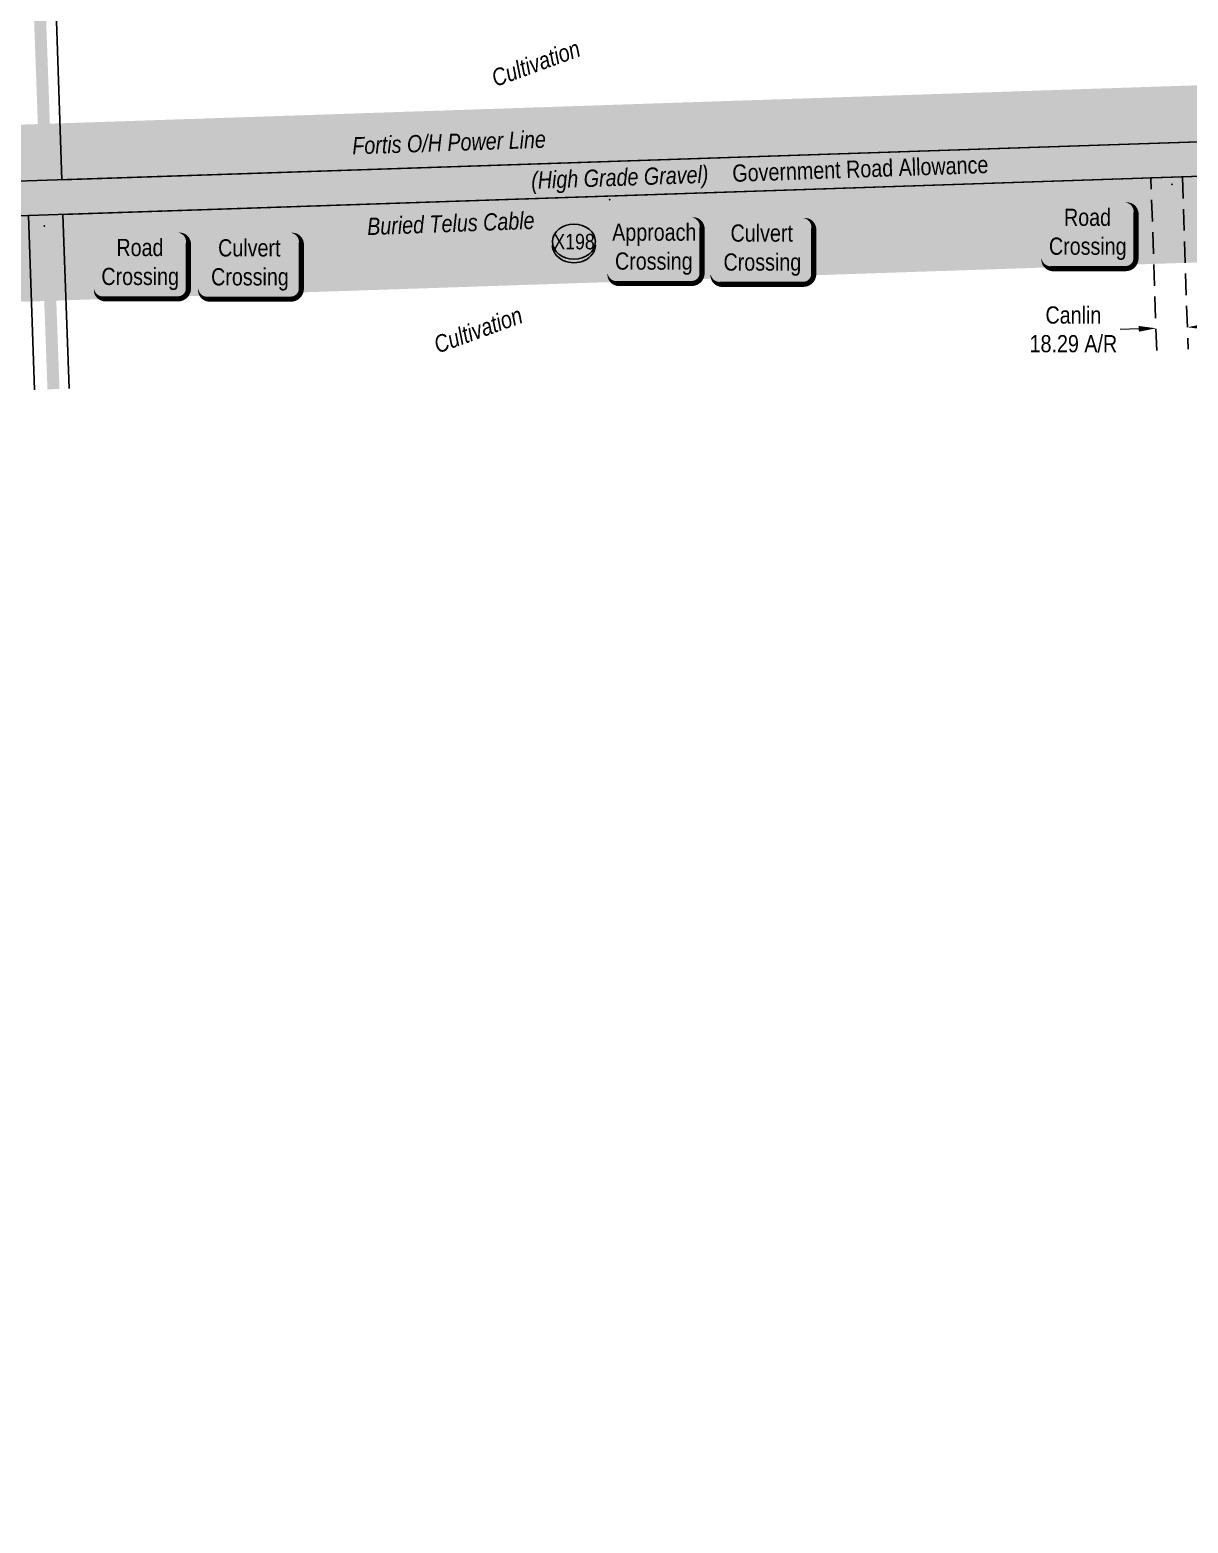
# Model space of a CAD drawing. Extents: x 670596 to 687743, y 5824540 to 5836613.
# Drawn here: x 675621 to 676295, y 5824855 to 5825723 of the extents above; entities that cross this region are included whole.
import ezdxf
from ezdxf.enums import TextEntityAlignment as Align

# ---------------------------------------------------------------- set-up
doc = ezdxf.new("R2010")
doc.units = 0
doc.header["$LTSCALE"] = 5
doc.header["$PDSIZE"] = 0.5
doc.linetypes.add('foc-ACCESSROAD', pattern=[3.75, 2.5, -1.25])
doc.layers.get('Defpoints').update_dxf_attribs({"color": 9})
for name, color, linetype in [('AS-POWER', 104, 'foc-POWER'), ('AS-ROADS', 254, 'Continuous'), ('AS-TELEPHONE', 224, 'foc-TEL'), ('AS-TELUS', 224, 'foc-TEL'), ('CG-NOTES', 7, 'Continuous'), ('F-AR', 190, 'foc-ACCESSROAD'), ('L-ROAD-T', 7, 'Continuous'), ('L-SEC', 7, 'Continuous'), ('P-BUFFER-H 30m', 51, 'Continuous'), ('P-CROSSINGS', 250, 'Continuous')]:
    doc.layers.add(name, color=color, linetype=linetype)
doc.layers.add('F-AR-T', color=190, linetype='Continuous', lineweight=9)
doc.layers.add('T-TEXT', color=48, linetype='Continuous', lineweight=18)
doc.layers.add('Leedale_Hutterite_Fresh_P', color=7, linetype='Continuous', plot=False)
doc.layers.add('P-PROPOSED-WL4', color=7, linetype='Continuous', true_color=0x5b5bc8)
doc.styles.add('80', font='ARIALN.TTF', dxfattribs={"height": 10})
doc.styles.add('80CG', font='ARIALN.TTF', dxfattribs={"height": 10})
doc.styles.add('80L', font='ARIALN.TTF', dxfattribs={"height": 10})
doc.styles.add('80LS', font='ARIALNI.TTF', dxfattribs={"height": 10})
doc.styles.add('Crossing', font='ARIALN.TTF', dxfattribs={"height": 10})
doc.styles.add('foc-LtypeFont', font='ARIALN.TTF', dxfattribs={"height": 7.35})
doc.linetypes.add('foc-POWER', pattern='A,6,-1,["P",foc-LtypeFont,S=0.2,R=0,X=-0.625,Y=-0.75],-1.24,4', length=12.24)
doc.linetypes.add('foc-POWER-NOLINE', pattern='A,0,-4,["P",foc-LtypeFont,S=0.2,R=0,X=-0.625,Y=-0.75],-8.24', length=12.24)
doc.linetypes.add('foc-TEL', pattern='A,2,-1,["T",foc-LtypeFont,S=0.2,R=0,X=-0.425,Y=-0.75],-1.24,8', length=12.24)
doc.linetypes.add('foc-TEL-NOLINE', pattern='A,0,-2,["T",foc-LtypeFont,S=0.2,R=0,X=-0.425,Y=-0.75],-10.24', length=12.24)
doc.dimstyles.new('Compass 5 000', dxfattribs={"dimscale": 5, "dimtxt": 9, "dimasz": 2, "dimexe": 0.2, "dimexo": 0.0625, "dimgap": 0.5, "dimtad": 0, "dimtih": 1, "dimtoh": 1, "dimzin": 0, "dimdsep": 46, "dimtxsty": '80CG', "dimcen": 0.1, "dimse1": 1, "dimse2": 1, "dimclrd": 256, "dimclrt": 256, "dimaunit": 1, "dimadec": 4, "dimazin": 0, "dimtfac": 0.06, "dimtofl": 0, "dimtmove": 0, "dimatfit": 1, "dimfxl": 0.2, "dimtolj": 1, "dimtzin": 0, "dimlwd": -1, "dimarcsym": 0})

# ---------------------------------------------------------------- blocks, each defined once
blk = doc.blocks.new('*U487')
h = blk.add_hatch(color=254)
edge = h.paths.add_edge_path()
edge.add_line((-24, -20), (24, -20))
edge.add_arc((24, -14), 6, 270, 360)
edge.add_line((30, -14), (30, 12.5))
edge.add_arc((24, 12.5), 6, 0, 90)
edge.add_line((24, 18.5), (-24, 18.5))
edge.add_arc((-24, 12.5), 6, 90, 180)
edge.add_line((-30, 12.5), (-30, -14))
edge.add_arc((-24, -14), 6, 180, 270)
at = {"color": 160, "flags": 128}
blk.add_lwpolyline([(-24, -20, 3, 3, 0), (24, -20, 3, 3, 0.414214), (30, -14, 3, 3, 0), (30, 12.5, 3, 0, 0.414214), (24, 18.5, 0, 0, 0), (-24, 18.5, 0, 0, 0.414214), (-30, 12.5, 0, 0, 0), (-30, -14, 0, 3, 0.414214)], format="xyseb", close=True, dxfattribs=at)
at = {"color": 160, "style": '80'}
blk.add_attdef('ENTER_TEXT_001', (-26.85, -4.92), '', height=10, dxfattribs=at)
blk = doc.blocks.new('*U906')
h = blk.add_hatch(color=59)
edge = h.paths.add_edge_path()
edge.add_line((-21.5, -20), (21.5, -20))
edge.add_arc((21.5, -14), 6, 270, 360)
edge.add_line((27.5, -14), (27.5, 12.5))
edge.add_arc((21.5, 12.5), 6, 0, 90)
edge.add_line((21.5, 18.5), (-21.5, 18.5))
edge.add_arc((-21.5, 12.5), 6, 90, 180)
edge.add_line((-27.5, 12.5), (-27.5, -14))
edge.add_arc((-21.5, -14), 6, 180, 270)
at = {"color": 1, "flags": 128}
blk.add_lwpolyline([(-59.82, 30.37, 0, 7.5, 0), (0, 0, 0, 0, 0)], format="xyseb", dxfattribs=at)
blk.add_lwpolyline([(-21.5, -20, 3, 3, 0), (21.5, -20, 3, 3, 0.414214), (27.5, -14, 3, 3, 0), (27.5, 12.5, 3, 0, 0.414214), (21.5, 18.5, 0, 0, 0), (-21.5, 18.5, 0, 0, 0.414214), (-27.5, 12.5, 0, 0, 0), (-27.5, -14, 0, 3, 0.414214)], format="xyseb", close=True, dxfattribs=at)
at = {"color": 1, "style": '80'}
blk.add_attdef('ENTER_TEXT_001', (-36.68, -4.99), '', height=10, dxfattribs=at)
blk = doc.blocks.new('*U907')
h = blk.add_hatch(color=59)
edge = h.paths.add_edge_path()
edge.add_line((-21.5, -20), (21.5, -20))
edge.add_arc((21.5, -14), 6, 270, 360)
edge.add_line((27.5, -14), (27.5, 12.5))
edge.add_arc((21.5, 12.5), 6, 0, 90)
edge.add_line((21.5, 18.5), (-21.5, 18.5))
edge.add_arc((-21.5, 12.5), 6, 90, 180)
edge.add_line((-27.5, 12.5), (-27.5, -14))
edge.add_arc((-21.5, -14), 6, 180, 270)
at = {"color": 1, "flags": 128}
blk.add_lwpolyline([(-27.66, 32.6, 0, 7.5, 0), (0, 0, 0, 0, 0)], format="xyseb", dxfattribs=at)
blk.add_lwpolyline([(-21.5, -20, 3, 3, 0), (21.5, -20, 3, 3, 0.414214), (27.5, -14, 3, 3, 0), (27.5, 12.5, 3, 0, 0.414214), (21.5, 18.5, 0, 0, 0), (-21.5, 18.5, 0, 0, 0.414214), (-27.5, 12.5, 0, 0, 0), (-27.5, -14, 0, 3, 0.414214)], format="xyseb", close=True, dxfattribs=at)
at = {"color": 1, "style": '80'}
blk.add_attdef('ENTER_TEXT_001', (-36.68, -4.99), '', height=10, dxfattribs=at)
blk = doc.blocks.new('*U908')
h = blk.add_hatch(color=59)
edge = h.paths.add_edge_path()
edge.add_line((-21.5, -20), (21.5, -20))
edge.add_arc((21.5, -14), 6, 270, 360)
edge.add_line((27.5, -14), (27.5, 12.5))
edge.add_arc((21.5, 12.5), 6, 0, 90)
edge.add_line((21.5, 18.5), (-21.5, 18.5))
edge.add_arc((-21.5, 12.5), 6, 90, 180)
edge.add_line((-27.5, 12.5), (-27.5, -14))
edge.add_arc((-21.5, -14), 6, 180, 270)
at = {"color": 1, "flags": 128}
blk.add_lwpolyline([(46.59, 34.62, 0, 7.5, 0), (0, 0, 0, 0, 0)], format="xyseb", dxfattribs=at)
blk.add_lwpolyline([(-21.5, -20, 3, 3, 0), (21.5, -20, 3, 3, 0.414214), (27.5, -14, 3, 3, 0), (27.5, 12.5, 3, 0, 0.414214), (21.5, 18.5, 0, 0, 0), (-21.5, 18.5, 0, 0, 0.414214), (-27.5, 12.5, 0, 0, 0), (-27.5, -14, 0, 3, 0.414214)], format="xyseb", close=True, dxfattribs=at)
at = {"color": 1, "style": '80'}
blk.add_attdef('ENTER_TEXT_001', (-36.68, -4.99), '', height=10, dxfattribs=at)
blk = doc.blocks.new('*D775')
at = {"layer": 'Defpoints', "color": 0, "transparency": 16777216}
for p in [(676275.81, 5825549.84), (676276.58, 5825526.6), (676294.86, 5825527.21)]:
    blk.add_point(p, dxfattribs=at)
at = {"layer": 'F-AR-T', "transparency": 16777216}
for p, q in [((676304.08, 5825550.79), (676314.07, 5825551.12)), ((676265.81, 5825549.51), (676255.05, 5825549.15))]:
    blk.add_line(p, q, dxfattribs=at)
for points in [[(676265.76, 5825551.17), (676265.87, 5825547.84), (676275.81, 5825549.84)], [(676304.02, 5825552.45), (676304.14, 5825549.12), (676294.09, 5825550.45)]]:
    blk.add_solid(points, dxfattribs=at)
at = {"layer": 'F-AR-T', "transparency": 16777216, "insert": (676227.77, 5825549.15), "char_height": 10, "attachment_point": 5, "style": '80CG'}
blk.add_mtext('\\A1;Canlin\\P18.29 A/R', dxfattribs=at)
blk = doc.blocks.new('xing2')
h = blk.add_hatch(color=50)
h.dxf.hatch_style = 1
edge = h.paths.add_edge_path()
edge.add_ellipse((0, 0), major_axis=(-12.5, 0), ratio=0.816297, start_angle=0, end_angle=360)
h = blk.add_hatch(color=250)
h.dxf.hatch_style = 1
edge = h.paths.add_edge_path()
edge.add_ellipse((0, -2.05), major_axis=(-12.5, 0), ratio=0.816297, start_angle=0, end_angle=180)
edge.add_line((12.5, -2.05), (12.5, 0))
edge.add_ellipse((0, 0), major_axis=(-12.5, 0), ratio=0.816297, start_angle=0, end_angle=180, ccw=False)
edge.add_line((-12.5, 0), (-12.5, -2.05))
at = {"color": 250}
blk.add_ellipse((0, 0), major_axis=(-12.5, 0), ratio=0.816297, dxfattribs=at)
blk.add_ellipse((0, -2.05), major_axis=(-12.5, 0), ratio=0.816297, start_param=0, end_param=3.141593, dxfattribs=at)
at = {"color": 250, "style": 'Crossing'}
blk.add_attdef('CROSSING', text='', height=9, dxfattribs=at).set_placement((0.09, 0.02), align=Align.MIDDLE_CENTER)
at = {"color": 250, "style": 'Crossing', "flags": 1}
for tag, p in [('OWNER', (0.09, -12.49)), ('DESCRIPTION', (0.09, -25.77)), ('LOCATION', (0.09, -39.3)), ('DWG_REF', (0.09, -52.84))]:
    blk.add_attdef(tag, text='', height=9, dxfattribs=at).set_placement(p, align=Align.MIDDLE_CENTER)

msp = doc.modelspace()

# ---------------------------------------------------------------- hatches: boundary and pattern name
at = {"layer": 'P-BUFFER-H 30m'}
h = msp.add_hatch(color=256, dxfattribs=at)
h.dxf.hatch_style = 1
edge = h.paths.add_edge_path()
edge.add_line((677190.88, 5826034.364), (676987.84, 5826027.225))
edge.add_line((676987.84, 5826027.225), (676988.351, 5826011.208))
edge.add_arc((676938.382, 5826009.615), 49.994, -120.521047, 1.826075, ccw=False)
edge.add_line((676912.993, 5825966.548), (676909.934, 5825968.352))
edge.add_arc((676935.324, 5826011.418), 49.994, 181.826075, 239.478953, ccw=False)
edge.add_line((676885.355, 5826009.825), (676883.222, 5826076.736))
edge.add_arc((676933.19, 5826078.329), 49.994, 92.013805, 181.826075, ccw=False)
edge.add_line((676931.434, 5826128.292), (677186.782, 5826137.271))
edge.add_line((677186.782, 5826137.271), (677172.574, 5826493.957))
edge.add_arc((677222.529, 5826495.947), 49.994, 182.217236, 182.280935, ccw=False)
edge.add_line((677172.572, 5826494.013), (677161.576, 5826778.028))
edge.add_arc((677211.532, 5826779.962), 49.994, 133.32201, 182.217236, ccw=False)
edge.add_line((677177.232, 5826816.333), (677158.55, 5827298.559))
edge.add_line((677158.55, 5827298.559), (677123.328, 5828102.041))
edge.add_line((677123.328, 5828102.041), (677088.029, 5828904.381))
edge.add_arc((677137.974, 5828906.578), 49.994, 92.094528, 182.519115, ccw=False)
edge.add_line((677136.147, 5828956.539), (677941.688, 5828985.999))
edge.add_line((677941.688, 5828985.999), (678795.39, 5829017.43))
edge.add_arc((678838.014, 5828991.303), 49.994, 92.178655, 148.493114, ccw=False)
edge.add_line((678836.113, 5829041.261), (679095.94, 5829051.145))
edge.add_line((679095.94, 5829051.145), (679103.038, 5829053.867))
edge.add_arc((679120.935, 5829007.187), 49.994, 92.18666, 110.977343, ccw=False)
edge.add_line((679119.028, 5829057.144), (679561.069, 5829074.022))
edge.add_arc((679566.877, 5829024.367), 49.994, 92.195397, 96.67124, ccw=False)
edge.add_line((679564.962, 5829074.324), (680316.807, 5829103.147))
edge.add_line((680316.807, 5829103.147), (680289.029, 5829852.071))
edge.add_line((680289.029, 5829852.071), (680264.054, 5830522.758))
edge.add_arc((680314.013, 5830524.619), 49.994, 133.258056, 182.132573, ccw=False)
edge.add_line((680279.753, 5830561.028), (680276.196, 5830656.553))
edge.add_line((680276.196, 5830656.553), (680246.213, 5831460.206))
edge.add_line((680246.213, 5831460.206), (680215.351, 5832284.366))
edge.add_arc((680265.309, 5832286.237), 49.994, 92.148626, 182.144523, ccw=False)
edge.add_line((680263.435, 5832336.196), (681068.877, 5832366.415))
edge.add_line((681068.877, 5832366.415), (681821.401, 5832394.716))
edge.add_line((681821.401, 5832394.716), (681805.598, 5832816.244))
edge.add_arc((681855.557, 5832818.117), 49.994, 143.113192, 182.146882, ccw=False)
edge.add_line((681815.571, 5832848.125), (681834.732, 5832873.657))
edge.add_arc((681874.718, 5832843.649), 49.994, 2.145927, 143.113192, ccw=False)
edge.add_line((681924.677, 5832845.521), (681941.401, 5832399.193))
edge.add_line((681941.401, 5832399.193), (682694.705, 5832426.985))
edge.add_line((682694.705, 5832426.985), (683448.059, 5832454.84))
edge.add_line((683448.059, 5832454.84), (683412.219, 5833411.237))
edge.add_arc((683462.178, 5833413.109), 49.994, 133.562272, 182.146115, ccw=False)
edge.add_line((683427.725, 5833449.336), (683406.047, 5834013.774))
edge.add_line((683406.047, 5834013.774), (683375.916, 5834817.728))
edge.add_line((683375.916, 5834817.728), (683345.977, 5835624.47))
edge.add_arc((683395.936, 5835626.324), 49.994, 92.287428, 182.125311, ccw=False)
edge.add_line((683393.941, 5835676.278), (684197.29, 5835708.367))
edge.add_line((684197.29, 5835708.367), (684908.467, 5835736.78))
edge.add_line((684908.467, 5835736.78), (684942.361, 5835811.073))
edge.add_arc((684987.845, 5835790.323), 49.994, 65.131456, 155.476492, ccw=False)
edge.add_line((685008.869, 5835835.681), (685028.667, 5835826.504))
edge.add_arc((685007.643, 5835781.146), 49.994, -16.068914, 65.131456, ccw=False)
edge.add_line((685055.684, 5835767.308), (685044.658, 5835729.031))
edge.add_line((685044.658, 5835729.031), (685314.688, 5835739.386))
edge.add_arc((685316.604, 5835689.429), 49.994, 34.222356, 92.196177, ccw=False)
edge.add_line((685357.942, 5835717.546), (685598.018, 5835364.582))
edge.add_line((685598.018, 5835364.582), (685834.75, 5835370.452))
edge.add_arc((685835.99, 5835320.474), 49.994, 2.198313, 91.420588, ccw=False)
edge.add_line((685885.947, 5835322.392), (685911.192, 5834664.749))
edge.add_line((685911.192, 5834664.749), (686635.77, 5834691.532))
edge.add_line((686635.77, 5834691.532), (686625.993, 5834943.667))
edge.add_line((686625.993, 5834943.667), (686625.603, 5834953.705))
edge.add_arc((686675.56, 5834955.642), 49.994, 92.288875, 182.220798, ccw=False)
edge.add_line((686673.563, 5835005.596), (687058.366, 5835020.976))
edge.add_arc((687098.555, 5834991.24), 49.994, 92.512715, 143.501535, ccw=False)
edge.add_line((687096.363, 5835041.186), (687099.36, 5835041.317))
edge.add_arc((687101.551, 5834991.372), 49.994, 2.512715, 92.512715, ccw=False)
edge.add_line((687151.497, 5834993.563), (687152.446, 5834971.929))
edge.add_arc((687102.501, 5834969.737), 49.994, -87.487492, 2.512715, ccw=False)
edge.add_line((687104.692, 5834919.791), (687096.429, 5834919.429))
edge.add_arc((687094.238, 5834969.375), 49.994, 272.288873, 272.512507, ccw=False)
edge.add_line((687096.234, 5834919.421), (686730.564, 5834904.805))
edge.add_line((686730.564, 5834904.805), (686741.01, 5834635.46))
edge.add_arc((686691.053, 5834633.523), 49.994, -87.779202, 2.220798, ccw=False)
edge.add_line((686692.991, 5834583.567), (686662.171, 5834582.372))
edge.add_arc((686660.234, 5834632.328), 49.994, 247.182957, 272.220798, ccw=False)
edge.add_line((686640.846, 5834586.246), (686635.568, 5834588.467))
edge.add_line((686635.568, 5834588.467), (685862.114, 5834559.877))
edge.add_arc((685860.267, 5834609.837), 49.994, 182.198313, 272.116949, ccw=False)
edge.add_line((685810.31, 5834607.919), (685785.041, 5835266.201))
edge.add_line((685785.041, 5835266.201), (685571.688, 5835260.91))
edge.add_arc((685570.449, 5835310.888), 49.994, 214.222356, 271.420588, ccw=False)
edge.add_line((685529.111, 5835282.771), (685289.298, 5835635.35))
edge.add_line((685289.298, 5835635.35), (685002.226, 5835624.341))
edge.add_line((685002.226, 5835624.341), (684975.431, 5835623.27))
edge.add_arc((684973.435, 5835673.224), 49.994, 229.837958, 272.287782, ccw=False)
edge.add_line((684941.192, 5835635.018), (684201.401, 5835605.462))
edge.add_line((684201.401, 5835605.462), (683450.853, 5835575.482))
edge.add_line((683450.853, 5835575.482), (683478.831, 5834821.566))
edge.add_line((683478.831, 5834821.566), (683508.96, 5834017.677))
edge.add_line((683508.96, 5834017.677), (683532.192, 5833412.794))
edge.add_arc((683482.235, 5833410.876), 49.994, -46.495355, 2.199485, ccw=False)
edge.add_line((683516.651, 5833374.614), (683552.96, 5832405.714))
edge.add_arc((683503.001, 5832403.842), 49.994, -87.882475, 2.146115, ccw=False)
edge.add_line((683504.848, 5832353.882), (682698.506, 5832324.068))
edge.add_line((682698.506, 5832324.068), (681892.271, 5832294.323))
edge.add_arc((681890.428, 5832344.283), 49.994, 264.056445, 272.112898, ccw=False)
edge.add_arc((681876.342, 5832343.751), 49.994, 272.153947, 280.265865, ccw=False)
edge.add_line((681878.221, 5832293.793), (681072.743, 5832263.5))
edge.add_line((681072.743, 5832263.5), (680320.249, 5832235.268))
edge.add_line((680320.249, 5832235.268), (680349.128, 5831464.053))
edge.add_line((680349.128, 5831464.053), (680379.111, 5830660.389))
edge.add_line((680379.111, 5830660.389), (680384.182, 5830524.23))
edge.add_arc((680334.223, 5830522.37), 49.994, -46.742123, 2.132739, ccw=False)
edge.add_line((680368.483, 5830485.96), (680391.945, 5829855.896))
edge.add_line((680391.945, 5829855.896), (680421.685, 5829054.073))
edge.add_arc((680371.726, 5829052.22), 49.994, -87.804603, 2.124156, ccw=False)
edge.add_line((680373.641, 5829002.263), (679575.799, 5828971.677))
edge.add_arc((679569.977, 5829021.331), 49.994, 272.18666, 276.686638, ccw=False)
edge.add_line((679571.885, 5828971.373), (679131.72, 5828954.566))
edge.add_line((679131.72, 5828954.566), (679124.618, 5828951.844))
edge.add_arc((679106.72, 5828998.524), 49.994, 272.178655, 290.977343, ccw=False)
edge.add_line((679108.621, 5828948.566), (678884.632, 5828940.045))
edge.add_arc((678841.974, 5828966.116), 49.994, 272.108492, 328.568358, ccw=False)
edge.add_line((678843.813, 5828916.156), (677945.465, 5828883.082))
edge.add_line((677945.465, 5828883.082), (677193.263, 5828855.571))
edge.add_line((677193.263, 5828855.571), (677226.216, 5828106.56))
edge.add_line((677226.216, 5828106.56), (677261.444, 5827302.934))
edge.add_arc((677211.498, 5827300.745), 49.994, 2.218614, 2.510029, ccw=False)
edge.add_line((677261.454, 5827302.68), (677281.716, 5826779.679))
edge.add_arc((677231.76, 5826777.743), 49.994, -46.679478, 2.218614, ccw=False)
edge.add_line((677266.06, 5826741.371), (677275.481, 5826498.026))
edge.add_line((677275.481, 5826498.026), (677306.827, 5825711.068))
edge.add_line((677306.827, 5825711.068), (677315.471, 5825699.601))
edge.add_arc((677275.552, 5825669.505), 49.994, 1.988412, 37.013358, ccw=False)
edge.add_line((677325.515, 5825671.239), (677327.417, 5825616.478))
edge.add_arc((677277.453, 5825614.743), 49.994, -88.099944, 1.988412, ccw=False)
edge.add_line((677279.111, 5825564.777), (677258.016, 5825564.077))
edge.add_arc((677256.359, 5825614.043), 49.994, 181.98998, 271.900056, ccw=False)
edge.add_line((677206.395, 5825612.307), (677206.156, 5825619.185))
edge.add_line((677206.156, 5825619.185), (676448.534, 5825593.112))
edge.add_line((676448.534, 5825593.112), (675621.606, 5825565.447))
edge.add_line((675621.606, 5825565.447), (674813.811, 5825535.401))
edge.add_line((674813.811, 5825535.401), (674006.072, 5825504.83))
edge.add_line((674006.072, 5825504.83), (673985.967, 5825504.069))
edge.add_arc((673984.076, 5825554.027), 49.994, 271.847905, 272.16748, ccw=False)
edge.add_line((673985.688, 5825504.06), (673184.703, 5825478.217))
edge.add_line((673184.703, 5825478.217), (672384.069, 5825452.353))
edge.add_line((672384.069, 5825452.353), (672364.028, 5825451.705))
edge.add_line((672364.028, 5825451.705), (671562.255, 5825423.567))
edge.add_line((671562.255, 5825423.567), (671405.716, 5825418.102))
edge.add_line((671405.716, 5825418.102), (671360.474, 5825352.878))
edge.add_line((671360.474, 5825352.878), (671368.43, 5825306.565))
edge.add_line((671368.43, 5825306.565), (671377.864, 5825268.225))
edge.add_line((671377.864, 5825268.225), (671395.798, 5825272.31))
edge.add_arc((671406.901, 5825223.564), 49.994, 6.188841, 102.831332, ccw=False)
edge.add_line((671456.604, 5825228.954), (671457.842, 5825217.538))
edge.add_line((671457.842, 5825217.538), (671465.055, 5825159.957))
edge.add_line((671465.055, 5825159.957), (671491.712, 5825126.618))
edge.add_arc((671452.666, 5825095.397), 49.994, 1.309193, 38.645258, ccw=False)
edge.add_line((671502.646, 5825096.54), (671503.523, 5825058.17))
edge.add_arc((671453.542, 5825057.028), 49.994, -32.601957, 1.309193, ccw=False)
edge.add_line((671495.659, 5825030.091), (671398.31, 5824877.882))
edge.add_arc((671356.193, 5824904.819), 49.994, 193.727388, 327.398043, ccw=False)
edge.add_arc((671355.09, 5824908.662), 49.994, 147.398016, 198.310676, ccw=False)
edge.add_line((671312.974, 5824935.599), (671400.193, 5825071.97))
edge.add_line((671400.193, 5825071.97), (671400.095, 5825076.287))
edge.add_line((671400.095, 5825076.287), (671375.283, 5825107.317))
edge.add_arc((671414.33, 5825138.538), 49.994, 187.140394, 218.645258, ccw=False)
edge.add_line((671364.724, 5825132.324), (671361.401, 5825158.85))
edge.add_line((671361.401, 5825158.85), (671349.952, 5825156.242))
edge.add_arc((671338.849, 5825204.987), 49.994, 193.822991, 282.831332, ccw=False)
edge.add_line((671290.303, 5825193.043), (671268.001, 5825283.686))
edge.add_arc((671319.46, 5825296.347), 52.994, 189.747991, 193.822991, ccw=False)
edge.add_line((671267.231, 5825287.374), (671255.511, 5825355.596))
edge.add_arc((671307.74, 5825364.568), 52.994, 145.253591, 189.747991, ccw=False)
edge.add_line((671264.195, 5825394.772), (671336.235, 5825498.63))
edge.add_arc((671377.314, 5825470.137), 49.994, 91.999391, 145.253591, ccw=False)
edge.add_line((671375.57, 5825520.1), (671558.652, 5825526.492))
edge.add_line((671558.652, 5825526.492), (672360.486, 5825554.632))
edge.add_arc((672362.239, 5825504.669), 49.994, 91.85035, 92.009966, ccw=False)
edge.add_line((672360.625, 5825554.636), (672380.743, 5825555.286))
edge.add_line((672380.743, 5825555.286), (673181.379, 5825581.151))
edge.add_line((673181.379, 5825581.151), (673982.227, 5825606.989))
edge.add_line((673982.227, 5825606.989), (674002.177, 5825607.744))
edge.add_line((674002.177, 5825607.744), (674809.949, 5825638.317))
edge.add_line((674809.949, 5825638.317), (675617.882, 5825668.367))
edge.add_arc((675619.741, 5825618.408), 49.994, 91.916118, 92.130078, ccw=False)
edge.add_line((675618.069, 5825668.374), (676445.042, 5825696.04))
edge.add_line((676445.042, 5825696.04), (677203.317, 5825722.136))
edge.add_line((677203.317, 5825722.136), (677190.88, 5826034.364))
at = {"layer": 'P-PROPOSED-WL4'}
h = msp.add_hatch(color=256, dxfattribs=at)
h.dxf.hatch_style = 1
h.paths.add_polyline_path([(671375.18, 5825467.06), (671378.922, 5825467.191), (671560.502, 5825473.53), (672362.345, 5825501.671), (672382.454, 5825502.32), (673183.091, 5825528.185), (673984.076, 5825554.027), (674004.181, 5825554.788), (674811.953, 5825585.361), (675619.841, 5825615.409), (676446.814, 5825643.076), (677254.384, 5825670.868), (677256.359, 5825614.043), (677277.453, 5825614.743), (677275.552, 5825669.505), (677257.495, 5825693.456), (677225.526, 5826496.064), (677214.646, 5826777.081), (677231.76, 5826777.743), (677211.498, 5827300.745), (677176.27, 5828104.362), (677141.104, 5828903.691), (677943.625, 5828933.042), (678736.318, 5828962.226), (678736.26, 5828965.225), (677943.515, 5828936.039), (677137.974, 5828906.578), (677173.274, 5828104.23), (677208.501, 5827300.621), (677228.646, 5826780.625), (677211.532, 5826779.962), (677222.529, 5826495.947), (677254.535, 5825692.399), (677272.587, 5825668.455), (677274.355, 5825617.642), (677259.253, 5825617.141), (677257.278, 5825673.969), (676446.714, 5825646.074), (675619.741, 5825618.408), (674811.84, 5825588.359), (674004.068, 5825557.786), (673983.979, 5825557.026), (673182.994, 5825531.184), (672382.357, 5825505.319), (672362.239, 5825504.669), (671560.397, 5825476.528), (671377.314, 5825470.137)])

# ---------------------------------------------------------------- linework, layer by layer
at = {"layer": 'AS-POWER', "linetype": 'foc-POWER-NOLINE', "flags": 128}
msp.add_lwpolyline([(670674.492, 5825462.791), (670738.302, 5825464.959), (672361.639, 5825521.778), (673182.358, 5825548.292), (673983.427, 5825574.137), (674811.192, 5825605.466), (675619.168, 5825635.518), (676446.141, 5825663.185), (677254.59, 5825691.007), (677274.76, 5825692.703), (677649.579, 5825706.319)], dxfattribs=at)
at = {"layer": 'AS-ROADS', "const_width": 7, "flags": 128}
for points in [[(675634.412, 5825514.415), (675617.122, 5825992.032), (675617.879, 5825998.647), (675621.094, 5826000.916), (675633.388, 5826002.428), (675644.358, 5826002.428), (675693.532, 5826004.507), (675785.365, 5826006.975), (675799.928, 5826007.731), (675802.198, 5826009.999), (675803.9, 5826017.182), (675805.413, 5826029.657), (675805.533, 5826097.316)], [(677262.018, 5825677.943), (672039.938, 5825500.539), (670674.845, 5825453.661)], [(676285.131, 5825627.626), (676284.746, 5825648.133)], [(675958.453, 5825619.604), (675957.821, 5825638.543)]]:
    msp.add_lwpolyline(points, dxfattribs=at)
at = {"layer": 'AS-TELEPHONE', "linetype": 'foc-TEL-NOLINE', "flags": 128}
msp.add_lwpolyline([(673984.076, 5825554.027), (674811.953, 5825585.361), (675619.841, 5825615.409), (676446.814, 5825643.076), (677254.384, 5825670.868), (677275.439, 5825672.747), (678096.229, 5825702.462)], dxfattribs=at)
at = {"layer": 'F-AR', "flags": 128}
for points in [[(676276.235, 5825537.009), (676272.881, 5825637.257), (676291.161, 5825637.868)], [(676291.161, 5825637.868), (676294.514, 5825537.652)]]:
    msp.add_lwpolyline(points, dxfattribs=at)
at = {"layer": 'L-SEC', "flags": 128}
for points in [[(675639.277, 5825636.191), (675612.412, 5826439.464)], [(675639.277, 5825636.191), (676446.141, 5825663.185)], [(675639.95, 5825616.082), (676446.814, 5825643.076)], [(675623.35, 5825514.026), (675619.841, 5825615.409)], [(675643.458, 5825514.734), (675639.949, 5825616.105)], [(675639.95, 5825616.082), (675639.949, 5825616.094)]]:
    msp.add_lwpolyline(points, dxfattribs=at)
at = {"layer": 'Leedale_Hutterite_Fresh_P', "color": 2}
for p in [(676285.155, 5825633.633), (675958.045, 5825624.693), (675629.049, 5825609.251)]:
    msp.add_point(p, dxfattribs=at)

# ---------------------------------------------------------------- block references
at = {"layer": 'CG-NOTES'}
ref = msp.add_blockref('*U908', (676236.717, 5825604.529), dxfattribs=dict(at, xscale=0.9988221805584329, yscale=0.9988221805584329, zscale=0.9988221805584329))
ref.add_attrib('ENTER_TEXT_001', 'Road', (676222.327, 5825609.419), dxfattribs={"layer": '0', "color": 1, "height": 9.9882, "style": '80'})
ref.add_attrib('ENTER_TEXT_002', 'Crossing', (676213.572, 5825592.594), dxfattribs={"layer": '0', "color": 1, "height": 9.9882, "style": '80'})
ref = msp.add_blockref('*U907', (675984.254, 5825595.88), dxfattribs=dict(at, xscale=0.9989580387917653, yscale=0.9989580387917653, zscale=0.9989580387917653, rotation=359.9812632251431))
ref.add_attrib('ENTER_TEXT_001', 'Approach', (675959.463, 5825600.778), dxfattribs={"layer": '0', "color": 1, "height": 9.9896, "rotation": 359.981263, "style": '80'})
ref.add_attrib('ENTER_TEXT_002', 'Crossing', (675961.103, 5825583.951), dxfattribs={"layer": '0', "color": 1, "height": 9.9896, "rotation": 359.981263, "style": '80'})
ref = msp.add_blockref('*U906', (675685.441, 5825586.95), dxfattribs=dict(at, xscale=0.9988221805584329, yscale=0.9988221805584329, zscale=0.9988221805584329))
ref.add_attrib('ENTER_TEXT_001', 'Road', (675671.051, 5825591.839), dxfattribs={"layer": '0', "color": 1, "height": 9.9882, "style": '80'})
ref.add_attrib('ENTER_TEXT_002', 'Crossing', (675662.296, 5825575.015), dxfattribs={"layer": '0', "color": 1, "height": 9.9882, "style": '80'})
ref = msp.add_blockref('*U487', (676046.706, 5825595.425), dxfattribs=dict(at, xscale=0.999871000025006, yscale=0.999871000025006, zscale=0.999871000025006))
ref.add_attrib('ENTER_TEXT_001', 'Culvert', (676028.328, 5825600.228), dxfattribs={"layer": '0', "color": 160, "height": 9.9987, "style": '80'})
ref.add_attrib('ENTER_TEXT_002', 'Crossing', (676024.232, 5825583.386), dxfattribs={"layer": '0', "color": 160, "height": 9.9987, "style": '80'})
ref = msp.add_blockref('*U487', (675748.591, 5825586.817), dxfattribs=dict(at, xscale=0.999871000025006, yscale=0.999871000025006, zscale=0.999871000025006))
ref.add_attrib('ENTER_TEXT_001', 'Culvert', (675730.213, 5825591.62), dxfattribs={"layer": '0', "color": 160, "height": 9.9987, "style": '80'})
ref.add_attrib('ENTER_TEXT_002', 'Crossing', (675726.118, 5825574.778), dxfattribs={"layer": '0', "color": 160, "height": 9.9987, "style": '80'})
at = {"layer": 'P-CROSSINGS'}
msp.add_blockref('xing2', (675937.181, 5825600.229), dxfattribs=at).add_auto_attribs({'CROSSING': 'X198'})

# ---------------------------------------------------------------- texts
at = {"layer": 'AS-POWER', "linetype": 'ByBlock', "insert": (675864.538, 5825657.85), "char_height": 10.00047, "width": 112.50637, "attachment_point": 5, "rotation": 1.999391, "style": '80CG'}
msp.add_mtext('\\A1;{\\fArial Narrow|b0|i1|c0|p34;Fortis O/H Power Line}', dxfattribs=at)
at = {"layer": 'AS-TELUS', "linetype": 'foc-TEL-NOLINE', "insert": (675865.58, 5825610.766), "char_height": 10.00047, "width": 112.50637, "attachment_point": 5, "rotation": 2.16748, "style": '80CG'}
msp.add_mtext('\\A1;{\\fArial Narrow|b0|i1|c0|p34;Buried Telus Cable}', dxfattribs=at)
at = {"layer": 'L-ROAD-T', "style": '80L'}
msp.add_text('Government Road Allowance', height=10, rotation=1.999391, dxfattribs=at).set_placement((676103.797, 5825642.57), align=Align.MIDDLE_CENTER)
at = {"layer": 'T-TEXT', "style": '80LS'}
for s, rotation, p in [('Cultivation', 20, (675915.035, 5825704.011)), ('(High Grade Gravel)', 1.999391, (675963.882, 5825637.685)), ('Cultivation', 20, (675881.451, 5825548.944))]:
    msp.add_text(s, height=10, rotation=rotation, dxfattribs=at).set_placement(p, align=Align.MIDDLE_CENTER)

# ---------------------------------------------------------------- dimensions: what is measured, and where the dimension line sits
at = {"layer": 'F-AR-T', "color": 5}
dim = msp.add_linear_dim(base=(676275.806, 5825549.843), p1=(676294.863, 5825527.208), p2=(676276.583, 5825526.596), angle=181.916118, text='Canlin\\P18.29 A/R', dimstyle='Compass 5 000', dxfattribs=at)
dim.commit()
dim.dimension.update_dxf_attribs({"geometry": '*D775', "text_midpoint": (676227.771, 5825549.149), "dimtype": 161})

doc.saveas('drawing.dxf')
